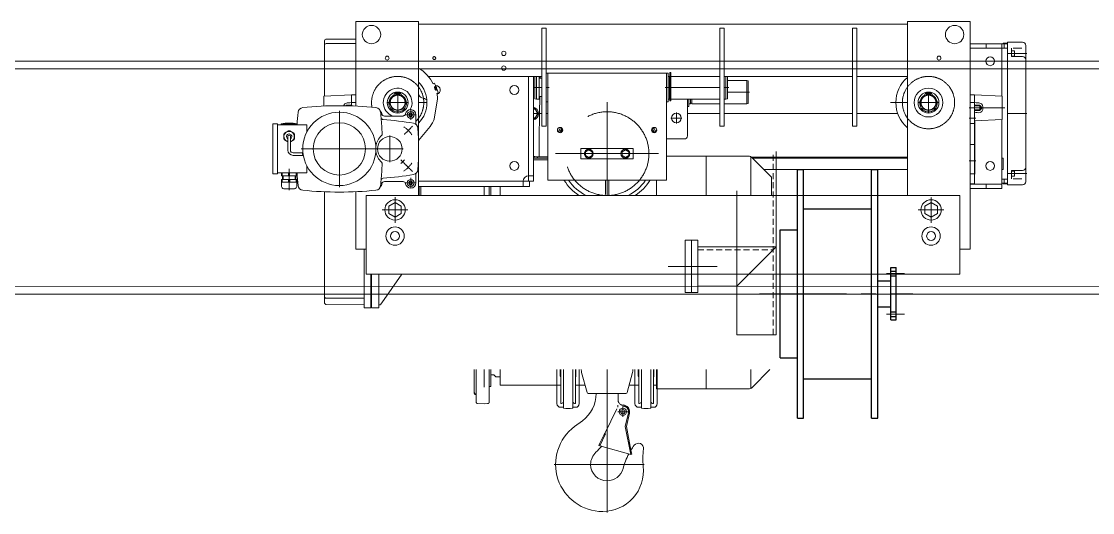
# Model space of a CAD drawing. Header units: millimetres. Extents: x 68421 to 1479662, y -51504 to 144751.
# Drawn here: x 293091 to 295824, y 118802 to 120054 of the extents above; entities that cross this region are included whole.
import ezdxf

# ---------------------------------------------------------------- set-up
doc = ezdxf.new("R2010")
doc.units = ezdxf.units.MM
doc.header["$LTSCALE"] = 0.35
doc.header["$MEASUREMENT"] = 0
for name, pattern in [('CENTER2', [28.575, 19.05, -3.175, 3.175, -3.175]), ('CONTIN', [0, 0, 0]), ('DASHED', [1290.855, 860.57, -430.285]), ('DOT_CENTER', [14, 12, -1, 0, -1]), ('HIDDEN', [9.525, 6.35, -3.175])]:
    doc.linetypes.add(name, pattern=pattern)
doc.layers.get('0').update_dxf_attribs({"linetype": 'CONTIN'})
doc.layers.add('07', color=7, linetype='CONTINUOUS')
doc.layers.add('Default', color=7, linetype='CONTINUOUS')

# ---------------------------------------------------------------- blocks, each defined once
blk = doc.blocks.new('A$C556C4CC6')
at = {"layer": '07', "color": 3, "linetype": 'Continuous', "ltscale": 100}
for p, q in [((72.5, 475), (84.5, 475)), ((72.5, 475), (72.5, 0)), ((84.5, 475), (84.5, 0)), ((214.5, 475), (214.5, 0)), ((214.5, 475), (226.5, 475)), ((226.5, 475), (226.5, 0)), ((84.5, 400), (214.5, 400)), ((39.5, 360), (39.5, 115)), ((39.5, 360), (72.5, 360)), ((251.5, 287.5), (251.5, 187.5)), ((251.5, 287.5), (261.5, 287.5)), ((261.5, 287.5), (261.5, 187.5)), ((251.5, 281), (261.5, 281)), ((251.5, 272), (261.5, 272)), ((226.5, 262.5), (251.5, 262.5)), ((226.5, 212.5), (251.5, 212.5)), ((251.5, 203), (261.5, 203)), ((251.5, 194), (261.5, 194)), ((251.5, 187.5), (261.5, 187.5)), ((39.5, 115), (72.5, 115)), ((84.5, 75), (214.5, 75)), ((72.5, 0), (84.5, 0)), ((214.5, 0), (226.5, 0))]:
    blk.add_line(p, q, dxfattribs=at)
at = {"layer": 'Default', "color": 1, "linetype": 'CENTER2', "lineweight": 13, "ltscale": 25}
for p, q in [((243.1, 276.5), (277.6, 276.5)), ((0, 237.5), (293.3, 237.5)), ((243.1, 198.5), (277.6, 198.5))]:
    blk.add_line(p, q, dxfattribs=at)
blk = doc.blocks.new('CRANE')
at = {"color": 3, "linetype": 'Continuous', "lineweight": 0}
for p, q in [((-645.2, -5091.9), (-805.3, -5091.9)), ((-805.3, -5091.9), (-805.3, -5307.6)), ((-645.2, -5091.9), (-805.3, -5091.9)), ((-805.3, -5091.9), (-805.3, -5307.6)), ((-645.2, -5091.9), (-645.2, -5535.5)), ((-645.2, -5091.9), (-645.2, -5210.9)), ((-645.2, -5098.6), (602.4, -5098.6)), ((-645.2, -5098.6), (-645.2, -5210.9)), ((-645.2, -5098.6), (602.4, -5098.6)), ((-645.2, -5098.6), (-645.2, -5210.9)), ((-319.6, -5109.2), (-330.3, -5109.2)), ((-330.3, -5109.2), (-330.3, -5358.7)), ((-319.6, -5358.7), (-319.6, -5109.2)), ((134.1, -5109.2), (123.4, -5109.2)), ((123.4, -5109.2), (123.4, -5358.7)), ((134.1, -5358.7), (134.1, -5109.2)), ((473, -5109.2), (462.3, -5109.2)), ((462.3, -5109.2), (462.3, -5358.7)), ((473, -5358.7), (473, -5109.2)), ((602.4, -5535.5), (602.4, -5091.9)), ((602.4, -5535.5), (602.4, -5091.9)), ((762.5, -5091.9), (602.4, -5091.9)), ((762.5, -5091.9), (602.4, -5091.9)), ((602.4, -5232), (602.4, -5098.6)), ((602.4, -5232), (602.4, -5098.6)), ((762.5, -5278.7), (762.5, -5091.9)), ((762.5, -5672.3), (762.5, -5091.9)), ((-805.3, -5136.7), (-881.4, -5137.4)), ((-885.3, -5152.4), (-885.3, -5141.4)), ((-885.3, -5152.4), (-885.3, -5282.3)), ((-805.3, -5148.4), (-881.3, -5148.4)), ((-645.2, -5210.9), (-645.2, -5149.7)), ((842.6, -5149.3), (762.5, -5149.3)), ((762.5, -5149.3), (762.5, -5159.9)), ((762.5, -5159.9), (842.6, -5159.9)), ((762.5, -5159.9), (762.5, -5278.7)), ((778.5, -5149.3), (842.6, -5149.3)), ((802.5, -5150.6), (802.5, -5158.6)), ((842.6, -5149.3), (846.6, -5149.3)), ((842.6, -5159.9), (842.6, -5149.3)), ((842.6, -5159.9), (849.2, -5159.9)), ((842.6, -5159.9), (842.6, -5282.3)), ((846.6, -5149.3), (846.6, -5147.6)), ((846.6, -5147.6), (857.3, -5147.6)), ((846.6, -5149.3), (849.2, -5149.3)), ((849.2, -5159.9), (849.2, -5149.3)), ((849.2, -5149.3), (857.3, -5149.3)), ((849.2, -5159.9), (857.3, -5159.9)), ((857.3, -5508.5), (857.3, -5144.9)), ((857.3, -5144.9), (895.9, -5144.9)), ((857.3, -5147.6), (857.3, -5149.3)), ((857.3, -5149.3), (857.3, -5159.9)), ((857.3, -5159.9), (857.3, -5243.3)), ((867.3, -5166.9), (867.3, -5160.4)), ((871.9, -5160.4), (893.9, -5160.4)), ((904, -5189.6), (904, -5152.9)), ((867.3, -5173.6), (867.3, -5166.9)), ((867.3, -5166.9), (874.5, -5166.9)), ((867.3, -5180.3), (867.3, -5173.6)), ((874.5, -5180.3), (867.3, -5180.3)), ((895.9, -5181.6), (868.6, -5181.6)), ((875.3, -5179.5), (875.3, -5167.7)), ((904, -5189.6), (904, -5463.8)), ((-645.2, -5246.4), (-645.2, -5351)), ((-645.2, -5351), (-645.2, -5246.4)), ((-645.2, -5246.4), (-645.2, -5275.8)), ((-620.4, -5232), (-365, -5232)), ((-620.4, -5232), (-330.3, -5232)), ((-365, -5232), (-620.4, -5232)), ((-351.6, -5232), (-365, -5232)), ((-365, -5232), (-365, -5485.4)), ((-365, -5232), (-351.6, -5232)), ((-351.6, -5232), (-351.6, -5498.8)), ((-351.6, -5232), (-330.3, -5232)), ((-348.3, -5289), (-348.3, -5232)), ((-344.3, -5290), (-344.3, -5232)), ((-337.6, -5236.7), (-337.6, -5232)), ((-337.6, -5283.4), (-337.6, -5236.7)), ((-330.3, -5236.7), (-337.6, -5236.7)), ((-335.1, -5233.3), (-335.2, -5236.7)), ((-335.1, -5232), (-335.1, -5233.3)), ((-330.3, -5236.7), (-330.3, -5232)), ((-330.3, -5283.4), (-330.3, -5236.7)), ((-319.6, -5296.7), (-319.6, -5223.3)), ((-319.6, -5223.3), (-315.6, -5223.3)), ((-315.6, -5223.3), (-315.6, -5496.8)), ((-12.7, -5223.3), (-315.6, -5223.3)), ((-315.6, -5223.3), (-315.6, -5296.7)), ((-12.7, -5496.8), (-12.7, -5223.3)), ((-12.7, -5223.3), (-8.7, -5223.3)), ((-12.7, -5296.7), (-12.7, -5223.3)), ((-8.7, -5223.3), (-8.7, -5296.7)), ((-8.7, -5232), (-4.5, -5232)), ((-8.7, -5232), (-4.5, -5232)), ((-4.5, -5232), (-4.7, -5232)), ((-4.7, -5288), (-4.7, -5232)), ((-1.2, -5221.6), (-4.5, -5221.6)), ((-4.5, -5221.6), (-4.5, -5294.6)), ((-1.2, -5230), (-1.2, -5221.6)), ((-1.2, -5288.4), (-1.2, -5230)), ((-1.2, -5232), (123.4, -5232)), ((-1.2, -5232), (123.4, -5232)), ((-1.2, -5290), (-1.2, -5232)), ((134.1, -5232), (462.3, -5232)), ((134.1, -5232), (462.3, -5232)), ((138.7, -5232), (138.7, -5290)), ((142.7, -5232), (142.7, -5289)), ((142.7, -5242), (192.1, -5242)), ((192.1, -5242), (192.1, -5302)), ((196.1, -5243.1), (192.1, -5242)), ((196.1, -5243.1), (196.1, -5301)), ((473, -5232), (602.4, -5232)), ((473, -5232), (602.4, -5232)), ((857.3, -5243.3), (857.3, -5272.4)), ((857.3, -5273.3), (857.3, -5243.3)), ((-699.9, -5278.7), (-699.9, -5273)), ((-697.2, -5278.7), (-697.2, -5273)), ((-607.9, -5250.8), (-607.7, -5250.7)), ((-607.7, -5250.7), (-604.5, -5249.6)), ((-602.7, -5258.1), (-603.9, -5258.6)), ((-600.8, -5257.4), (-602.7, -5258.1)), ((-600.7, -5267.3), (-599.4, -5266.9)), ((-599.4, -5266.9), (-597.6, -5266.2)), ((654.4, -5278.7), (654.4, -5273)), ((657.1, -5278.7), (657.1, -5273)), ((-886.7, -5282.4), (-816, -5278.7)), ((-886.7, -5307.5), (-886.7, -5282.4)), ((-816, -5278.7), (-816, -5298.7)), ((-805.3, -5278.7), (-816, -5278.7)), ((-816, -5278.7), (-816, -5298.7)), ((-805.3, -5278.7), (-816, -5278.7)), ((-816, -5278.7), (-816, -5298.7)), ((-816, -5298.7), (-816, -5298.8)), ((-816, -5298.7), (-805.3, -5298.7)), ((-816, -5298.7), (-816, -5307.2)), ((-816, -5298.7), (-816, -5298.8)), ((-816, -5298.8), (-816, -5305.4)), ((-816, -5298.8), (-816, -5305.4)), ((-805.3, -5298.7), (-805.3, -5278.7)), ((-805.3, -5298.7), (-805.3, -5278.7)), ((-805.3, -5307.6), (-805.3, -5298.7)), ((-805.3, -5307.6), (-805.3, -5298.7)), ((-605.6, -5341.3), (-596.8, -5289.1)), ((-598.4, -5275.7), (-595.2, -5274.6)), ((-344.3, -5290), (-348.3, -5289)), ((-344.3, -5290), (-337.6, -5290)), ((-337.6, -5290), (-337.6, -5283.4)), ((-330.3, -5283.4), (-337.6, -5283.4)), ((-335.7, -5283.4), (-336.3, -5326.7)), ((-330.3, -5290), (-330.3, -5283.4)), ((-315.6, -5296.7), (-319.6, -5296.7)), ((-8.7, -5296.7), (-12.7, -5296.7)), ((-8.7, -5290), (-4.7, -5290)), ((-4.5, -5288), (-4.7, -5288)), ((-4.7, -5290), (-4.7, -5288)), ((-1.2, -5294.6), (-4.5, -5294.6)), ((-1.2, -5288.4), (-1.2, -5290)), ((-1.2, -5290), (123.4, -5290)), ((-1.2, -5290), (-1.2, -5294.6)), ((40.7, -5290), (40.7, -5383.4)), ((40.7, -5308.7), (40.7, -5290)), ((44.7, -5290), (44.7, -5308.7)), ((48.7, -5300), (48.7, -5290)), ((48.7, -5302), (48.7, -5300)), ((52.2, -5300), (48.7, -5300)), ((52.2, -5300), (52.2, -5290)), ((52.2, -5302), (52.2, -5300)), ((134.1, -5290), (138.7, -5290)), ((142.7, -5289), (138.7, -5290)), ((196.1, -5301), (192.1, -5302)), ((762.5, -5298.7), (762.5, -5278.7)), ((762.5, -5278.7), (762.5, -5298)), ((762.5, -5278.7), (762.5, -5298.7)), ((773.2, -5278.7), (762.5, -5278.7)), ((762.5, -5278.7), (762.5, -5298.7)), ((773.2, -5278.7), (762.5, -5278.7)), ((762.5, -5480.2), (762.5, -5298.7)), ((762.5, -5298.7), (773.2, -5298.7)), ((762.5, -5298.7), (762.5, -5480.2)), ((762.5, -5298.7), (762.5, -5480.2)), ((773.2, -5292.1), (773.2, -5278.7)), ((773.2, -5298.7), (773.2, -5278.7)), ((773.2, -5278.7), (843.9, -5282.4)), ((773.2, -5298.7), (773.2, -5278.7)), ((773.2, -5298.7), (773.2, -5292.1)), ((773.2, -5298.8), (773.2, -5298.7)), ((773.2, -5480.2), (773.2, -5298.7)), ((773.2, -5298.8), (773.2, -5298.7)), ((773.2, -5305.4), (773.2, -5298.8)), ((773.2, -5305.4), (773.2, -5298.8)), ((843.9, -5282.4), (843.9, -5341.7)), ((-831.3, -5306.8), (-831.3, -5306.7)), ((-831.3, -5306.8), (-831.3, -5306.7)), ((-831.3, -5306.7), (-829.9, -5306.7)), ((-816, -5305.4), (-829.9, -5305.4)), ((-829.9, -5305.4), (-829.9, -5306.7)), ((-829.9, -5306.7), (-816, -5306.7)), ((-829.9, -5306.7), (-829.9, -5306.8)), ((-816, -5305.4), (-816, -5306.7)), ((-816, -5305.4), (-816, -5306.7)), ((-816, -5306.7), (-816, -5307.2)), ((-816, -5306.7), (-816, -5307.2)), ((-667.4, -5326), (-669.7, -5330)), ((-662.9, -5326), (-667.4, -5326)), ((-660.6, -5330), (-662.9, -5326)), ((-348.3, -5314), (-351.6, -5314)), ((-341, -5326.7), (-348.3, -5314)), ((-348.3, -5339.4), (-341, -5326.7)), ((-336.3, -5326.7), (-337.1, -5390.7)), ((44.7, -5308.7), (40.7, -5308.7)), ((44.7, -5302), (48.7, -5302)), ((52.2, -5302), (123.4, -5302)), ((134.1, -5302), (192.1, -5302)), ((773.2, -5306.7), (773.2, -5305.4)), ((773.2, -5306.7), (773.2, -5305.4)), ((787.1, -5305.4), (773.2, -5305.4)), ((773.2, -5317.4), (773.2, -5306.7)), ((773.2, -5306.7), (787.1, -5306.7)), ((773.2, -5312), (773.2, -5306.7)), ((773.2, -5317.4), (773.2, -5312)), ((773.2, -5318.7), (773.2, -5317.4)), ((787.1, -5317.4), (773.2, -5317.4)), ((773.2, -5318.7), (773.2, -5317.4)), ((773.2, -5321.4), (773.2, -5318.7)), ((773.2, -5321.4), (773.2, -5318.7)), ((787.1, -5318.7), (773.2, -5318.7)), ((773.2, -5324.4), (773.2, -5321.4)), ((773.2, -5324.4), (773.2, -5321.4)), ((773.2, -5345.4), (773.2, -5324.4)), ((773.2, -5505.5), (773.2, -5324.4)), ((787.1, -5306.7), (787.1, -5305.4)), ((787.1, -5306.7), (788.5, -5306.7)), ((787.1, -5317.4), (787.1, -5306.7)), ((787.1, -5317.4), (788.5, -5317.4)), ((787.1, -5318.7), (787.1, -5317.4)), ((788.5, -5306.7), (791.6, -5312)), ((788.5, -5306.7), (788.5, -5317.4)), ((791.6, -5312), (788.5, -5317.4)), ((-1016.8, -5480.7), (-1016.8, -5352.7)), ((-1004.8, -5352.7), (-1016.8, -5352.7)), ((-1004.8, -5355.3), (-1004.8, -5352.7)), ((-1004.8, -5355.3), (-995.4, -5355.3)), ((-1004.8, -5478.1), (-1004.8, -5355.3)), ((-995.4, -5352.7), (-995.4, -5355.3)), ((-955.4, -5352.7), (-995.4, -5352.7)), ((-995.4, -5355.3), (-955.4, -5355.3)), ((-955.4, -5355.3), (-955.4, -5352.7)), ((-955.4, -5355.3), (-930, -5355.3)), ((-930, -5368.2), (-930, -5355.3)), ((-684.9, -5333.3), (-732.2, -5333.3)), ((-669.7, -5330), (-667.4, -5334)), ((-667.4, -5334), (-662.9, -5334)), ((-662.9, -5334), (-660.6, -5330)), ((-651.8, -5353.9), (-651.8, -5330)), ((-351.6, -5339.4), (-348.3, -5339.4)), ((843.9, -5341.7), (773.2, -5345.4)), ((773.9, -5345.4), (773.9, -5480.8)), ((842.6, -5341.8), (842.6, -5506.8)), ((-988.8, -5391.5), (-988.8, -5379.2)), ((-987.4, -5376.8), (-976.8, -5370.7)), ((-974, -5370.7), (-963.4, -5376.8)), ((-962.1, -5379.2), (-962.1, -5391.5)), ((-928.7, -5368.2), (-930, -5368.2)), ((-930, -5373.3), (-930, -5368.2)), ((-928.7, -5370.9), (-928.7, -5368.2)), ((-645.2, -5395.2), (-619.5, -5364.4)), ((-330.3, -5358.7), (-319.6, -5358.7)), ((-284.8, -5375.1), (-288.5, -5373.4)), ((-283, -5362.5), (-279.5, -5364.5)), ((-48.8, -5364.5), (-45.3, -5362.5)), ((-39.8, -5373.4), (-43.5, -5375.1)), ((123.4, -5358.7), (134.1, -5358.7)), ((462.3, -5358.7), (473, -5358.7)), ((857.3, -5410.1), (857.3, -5380.1)), ((857.3, -5381), (857.3, -5410.1)), ((-978.7, -5398.8), (-987.4, -5393.8)), ((-978.7, -5420), (-978.7, -5385.3)), ((-972.1, -5420), (-972.1, -5385.3)), ((-963.4, -5393.8), (-972.1, -5398.8)), ((-645.2, -5395.2), (-645.2, -5512.2)), ((-645.2, -5395.2), (-645.2, -5498.8)), ((-645.2, -5512.2), (-645.2, -5395.2)), ((-645.2, -5498.8), (-645.2, -5395.2)), ((-337.1, -5390.7), (-337.6, -5437)), ((-12.7, -5391.4), (32.7, -5391.4)), ((857.3, -5410.1), (857.3, -5493.5)), ((-965.4, -5426.7), (-941.5, -5426.7)), ((-940.6, -5433.4), (-965.4, -5433.4)), ((-348.6, -5436.4), (-348.6, -5440.4)), ((-341.5, -5436.8), (-341.5, -5440.4)), ((-338.9, -5437), (-337.6, -5437)), ((-337.6, -5437), (-315.6, -5437)), ((-97.4, -5415.4), (-230.9, -5415.4)), ((-230.9, -5415.4), (-230.9, -5442.1)), ((-210.9, -5418.8), (-219.5, -5423.8)), ((-219.5, -5423.8), (-219.5, -5433.8)), ((-219.5, -5433.8), (-210.9, -5438.8)), ((-202.2, -5423.8), (-210.9, -5418.8)), ((-210.9, -5438.8), (-202.2, -5433.8)), ((-202.2, -5433.8), (-202.2, -5423.8)), ((-117.5, -5418.8), (-126.1, -5423.8)), ((-126.1, -5423.8), (-126.1, -5433.8)), ((-126.1, -5433.8), (-117.5, -5438.8)), ((-108.8, -5423.8), (-117.5, -5418.8)), ((-117.5, -5438.8), (-108.8, -5433.8)), ((-108.8, -5433.8), (-108.8, -5423.8)), ((-97.4, -5442.1), (-97.4, -5415.4)), ((88.7, -5435.4), (-12.7, -5435.4)), ((196.6, -5435.4), (88.7, -5435.4)), ((88.7, -5435.4), (88.7, -5535.5)), ((202.1, -5437.9), (202.1, -5535.5)), ((-930, -5465.2), (-930, -5460.1)), ((-930, -5478.1), (-930, -5465.2)), ((-928.7, -5465.2), (-930, -5465.2)), ((-928.7, -5465.2), (-928.7, -5462.5)), ((-351.6, -5440.4), (-315.6, -5440.4)), ((-315.6, -5444.7), (-351.6, -5444.7)), ((-230.9, -5442.1), (-97.4, -5442.1)), ((206, -5439.3), (253.5, -5486.8)), ((207.1, -5440.4), (602.4, -5440.4)), ((773.2, -5440.4), (773.9, -5440.4)), ((842.6, -5440.4), (846.6, -5440.4)), ((846.6, -5440.4), (846.6, -5469.2)), ((904, -5463.8), (904, -5500.5)), ((-1004.8, -5480.7), (-1016.8, -5480.7)), ((-1004.8, -5478.1), (-994.8, -5478.1)), ((-1004.8, -5480.7), (-1004.8, -5478.1)), ((-994.8, -5478.1), (-994.8, -5485.5)), ((-994.8, -5478.1), (-993.4, -5478.1)), ((-994.8, -5485.5), (-993.4, -5485.5)), ((-993.4, -5478.1), (-976.7, -5478.1)), ((-993.4, -5478.1), (-993.4, -5485.5)), ((-992.1, -5485.5), (-993.4, -5485.5)), ((-992.1, -5494.8), (-992.1, -5485.5)), ((-990.9, -5485.5), (-992.1, -5485.5)), ((-976.7, -5485.5), (-990.9, -5485.5)), ((-990.9, -5494.8), (-990.9, -5485.5)), ((-976.7, -5478.1), (-976.7, -5485.5)), ((-976.7, -5478.1), (-974.1, -5478.1)), ((-974.1, -5485.5), (-976.7, -5485.5)), ((-974.1, -5478.1), (-974.1, -5485.5)), ((-974.1, -5478.1), (-957.4, -5478.1)), ((-960, -5485.5), (-974.1, -5485.5)), ((-958.7, -5485.5), (-960, -5485.5)), ((-960, -5494.8), (-960, -5485.5)), ((-957.4, -5485.5), (-958.7, -5485.5)), ((-958.7, -5494.8), (-958.7, -5485.5)), ((-957.4, -5485.5), (-957.4, -5478.1)), ((-957.4, -5478.1), (-956.1, -5478.1)), ((-956.1, -5485.5), (-957.4, -5485.5)), ((-956.1, -5478.1), (-930, -5478.1)), ((-956.1, -5478.1), (-956.1, -5485.5)), ((-651.8, -5503.4), (-651.8, -5479.5)), ((-365, -5485.4), (-365, -5498.8)), ((235.9, -5469.2), (602.4, -5469.2)), ((255.5, -5535.5), (255.5, -5491.5)), ((762.5, -5480.2), (762.5, -5505.5)), ((762.5, -5505.5), (762.5, -5480.2)), ((762.5, -5480.2), (773.2, -5480.2)), ((762.5, -5480.2), (762.5, -5505.5)), ((762.5, -5480.8), (762.5, -5505.5)), ((773.2, -5469.2), (773.9, -5469.2)), ((773.2, -5505.5), (773.2, -5480.2)), ((773.9, -5480.8), (773.2, -5480.8)), ((842.6, -5469.2), (846.6, -5469.2)), ((867.3, -5479.8), (867.3, -5473.2)), ((867.3, -5473.2), (874.5, -5473.2)), ((867.3, -5486.5), (867.3, -5479.8)), ((867.3, -5493), (867.3, -5486.5)), ((874.5, -5486.5), (867.3, -5486.5)), ((895.9, -5471.8), (868.6, -5471.8)), ((871.9, -5493), (893.9, -5493)), ((875.3, -5485.7), (875.3, -5474)), ((-994.8, -5494.8), (-994.8, -5501.5)), ((-994.8, -5494.8), (-993.4, -5494.8)), ((-993.4, -5501.5), (-994.8, -5501.5)), ((-994.8, -5501.5), (-994.8, -5512.2)), ((-993.4, -5494.8), (-992.1, -5494.8)), ((-993.4, -5494.8), (-993.4, -5501.5)), ((-976.8, -5501.5), (-993.4, -5501.5)), ((-992.1, -5494.8), (-990.9, -5494.8)), ((-990.9, -5494.8), (-976.8, -5494.8)), ((-962, -5518.1), (-988.8, -5518.1)), ((-976.8, -5494.8), (-976.8, -5501.5)), ((-976.8, -5494.8), (-974, -5494.8)), ((-974, -5501.5), (-976.8, -5501.5)), ((-974, -5494.8), (-960, -5494.8)), ((-974, -5501.5), (-974, -5494.8)), ((-957.4, -5501.5), (-974, -5501.5)), ((-960, -5494.8), (-958.7, -5494.8)), ((-958.7, -5494.8), (-957.4, -5494.8)), ((-957.4, -5494.8), (-956.1, -5494.8)), ((-957.4, -5501.5), (-957.4, -5494.8)), ((-956.1, -5501.5), (-957.4, -5501.5)), ((-956.1, -5494.8), (-956.1, -5501.5)), ((-956.1, -5501.5), (-956.1, -5512.2)), ((-732.2, -5500.1), (-684.9, -5500.1)), ((-667.4, -5499.4), (-669.7, -5503.4)), ((-669.7, -5503.4), (-667.4, -5507.4)), ((-662.9, -5499.4), (-667.4, -5499.4)), ((-667.4, -5507.4), (-662.9, -5507.4)), ((-660.6, -5503.4), (-662.9, -5499.4)), ((-662.9, -5507.4), (-660.6, -5503.4)), ((-645.2, -5498.8), (-645.2, -5512.2)), ((-645.2, -5498.8), (-378.4, -5498.8)), ((-645.2, -5506.8), (-645.2, -5498.8)), ((-645.2, -5535.5), (-645.2, -5512.2)), ((-645.2, -5512.2), (-378.3, -5512.2)), ((-645.2, -5512.2), (-645.2, -5535.5)), ((-643.8, -5512.2), (-643.8, -5535.5)), ((-639.8, -5535.5), (-639.8, -5512.2)), ((-477.7, -5535.5), (-477.7, -5512.2)), ((-465, -5535.5), (-465, -5512.2)), ((-461, -5535.5), (-461, -5512.2)), ((-461, -5514.1), (-461, -5512.2)), ((-461, -5535.5), (-461, -5514.1)), ((-437, -5512.2), (-437, -5535.5)), ((-437, -5512.2), (-437, -5535.5)), ((-378.4, -5498.8), (-378.3, -5498.8)), ((-378.3, -5498.8), (-365, -5498.8)), ((-378.3, -5512.2), (-362.3, -5512.2)), ((-365, -5498.8), (-362.3, -5498.8)), ((-362.3, -5498.8), (-351.6, -5498.8)), ((-362.3, -5498.8), (-362.3, -5512.2)), ((-315.6, -5496.8), (-12.7, -5496.8)), ((-168.2, -5532.1), (-168.2, -5496.8)), ((-160.2, -5496.8), (-160.2, -5532.1)), ((-38.1, -5496.8), (-38.1, -5535.5)), ((-38.1, -5496.8), (-38.1, -5535.5)), ((762.5, -5505.5), (762.5, -5506.8)), ((762.5, -5505.5), (773.2, -5505.5)), ((762.5, -5672.3), (762.5, -5505.5)), ((762.5, -5505.5), (773.2, -5505.5)), ((842.6, -5506.8), (762.5, -5506.8)), ((762.5, -5506.8), (762.5, -5517.5)), ((762.5, -5517.5), (842.6, -5517.5)), ((802.5, -5508.2), (802.5, -5516.2)), ((842.6, -5493.5), (849.2, -5493.5)), ((846.6, -5504.2), (842.6, -5504.2)), ((842.6, -5517.5), (842.6, -5506.8)), ((846.6, -5504.2), (846.6, -5505.8)), ((849.2, -5504.2), (846.6, -5504.2)), ((846.6, -5505.8), (857.3, -5505.8)), ((849.2, -5493.5), (849.2, -5504.2)), ((849.2, -5493.5), (857.3, -5493.5)), ((857.3, -5504.2), (849.2, -5504.2)), ((857.3, -5493.5), (857.3, -5504.2)), ((857.3, -5505.8), (857.3, -5504.2)), ((895.9, -5508.5), (857.3, -5508.5)), ((-885.3, -5526), (-885.3, -5791.6)), ((-805.3, -5525.8), (-805.3, -5672.3)), ((-805.3, -5525.8), (-805.3, -5672.3)), ((-778.6, -5535.5), (735.8, -5535.5)), ((-778.6, -5735.7), (-778.6, -5535.5)), ((735.8, -5535.5), (735.8, -5735.7)), ((-705.2, -5553.7), (-721.2, -5563)), ((-721.2, -5563), (-721.2, -5581.5)), ((-689.2, -5563), (-705.2, -5553.7)), ((-689.2, -5581.5), (-689.2, -5563)), ((662.4, -5553.7), (646.4, -5563)), ((646.4, -5563), (646.4, -5581.5)), ((678.5, -5563), (662.4, -5553.7)), ((678.5, -5581.5), (678.5, -5563)), ((-721.2, -5581.5), (-705.2, -5590.7)), ((-705.2, -5590.7), (-689.2, -5581.5)), ((646.4, -5581.5), (662.4, -5590.7)), ((662.4, -5590.7), (678.5, -5581.5)), ((-778.6, -5672.3), (-805.3, -5672.3)), ((-778.6, -5672.3), (-805.3, -5672.3)), ((-783.9, -5672.3), (-783.9, -5797.3)), ((762.5, -5672.3), (735.8, -5672.3)), ((762.5, -5672.3), (735.8, -5672.3)), ((735.8, -5735.7), (-778.6, -5735.7)), ((-767.3, -5821.1), (-767.3, -5735.7)), ((-765.3, -5822.1), (-765.3, -5735.7)), ((-765.3, -5821.1), (-765.3, -5735.7)), ((-746.6, -5815.3), (-746.6, -5735.7)), ((-687.9, -5735.7), (-733.1, -5800.7)), ((-885.3, -5807.4), (-885.3, -5791.6)), ((-881.4, -5813.1), (-784.6, -5814.4)), ((-881.3, -5797.3), (-783.9, -5797.3)), ((-783.9, -5797.3), (-783.9, -5801.4)), ((-783.9, -5801.4), (-783.9, -5804.8)), ((-783.9, -5804.8), (-783.9, -5809.6)), ((-783.9, -5809.6), (-783.9, -5814.4)), ((-783.9, -5814.4), (-783.9, -5815.3)), ((-783.9, -5815.3), (-783.9, -5817.7)), ((-783.9, -5817.7), (-783.9, -5820.9)), ((-746.6, -5815.3), (-746.6, -5820.9)), ((-742.8, -5814.3), (-745.9, -5814.4)), ((-741.1, -5812.3), (-742.3, -5814)), ((-737.1, -5806.5), (-741.1, -5812.3)), ((-733.1, -5800.7), (-737.1, -5806.5)), ((-783.3, -5821.9), (-767.3, -5822.1)), ((-765.3, -5821.1), (-767.3, -5821.1)), ((-767.3, -5821.1), (-767.3, -5822.1)), ((-747.2, -5821.8), (-765.3, -5822.1)), ((-503.1, -6037.2), (-503.1, -5979.3)), ((-498.4, -6041.5), (-498.4, -5979.3)), ((-477.7, -6023.9), (-477.7, -5979.3)), ((-465, -6022.6), (-465, -5979.3)), ((-461, -6022.5), (-461, -5979.3)), ((-461, -5992.5), (-461, -5979.3)), ((-437, -5979.3), (-437, -5997.9)), ((-437, -5979.3), (-437, -6019.2)), ((-292.1, -5979.3), (-292.1, -6066)), ((-283.7, -5979.3), (-283.7, -5987.3)), ((-282.3, -5979.3), (-282.3, -5999.7)), ((-275.6, -5979.3), (-275.6, -6076.3)), ((-251.7, -5979.3), (-251.7, -6076.3)), ((-245, -5979.3), (-245, -5999.7)), ((-243.6, -5979.3), (-243.6, -5987.3)), ((-235.2, -6066), (-235.2, -5979.3)), ((-230.1, -5979.3), (-230, -5980.2)), ((-98.2, -5979.3), (-98.3, -5980.2)), ((-93.1, -5979.3), (-93.1, -6066)), ((-84.7, -5987.3), (-84.7, -5979.3)), ((-83.3, -5999.7), (-83.3, -5979.3)), ((-76.6, -6076.3), (-76.6, -5979.3)), ((-52.7, -6076.3), (-52.7, -5979.3)), ((-46, -5999.7), (-46, -5979.3)), ((-44.6, -5987.3), (-44.6, -5979.3)), ((-38.1, -5979.3), (-38.1, -6019.2)), ((-38.1, -5979.3), (-38.1, -6028.6)), ((-36.2, -6066), (-36.2, -5979.3)), ((88.7, -5979.3), (88.7, -6028.6)), ((202.1, -5979.3), (202.1, -6026)), ((251.4, -5979.3), (206, -6024.7)), ((-453.9, -5992.5), (-461, -5992.5)), ((-448.3, -5997.3), (-452.4, -5993.1)), ((-437, -5997.9), (-446.9, -5997.9)), ((-283.7, -5987.3), (-283.7, -5996.2)), ((-282.3, -5999.7), (-282.3, -6056.7)), ((-245, -6056.7), (-245, -5999.7)), ((-243.6, -5987.3), (-243.6, -5996.2)), ((-229.1, -5986.3), (-215.3, -6037.5)), ((-113, -6037.5), (-99.2, -5986.3)), ((-84.7, -5996.2), (-84.7, -5987.3)), ((-83.3, -5999.7), (-83.3, -6056.7)), ((-46, -6056.7), (-46, -5999.7)), ((-44.6, -5996.2), (-44.6, -5987.3)), ((-503.1, -6038.7), (-503.1, -6037.2)), ((-465, -6022.6), (-461, -6022.5)), ((-465, -6061.6), (-465, -6022.6)), ((-282.3, -6019.2), (-437, -6019.2)), ((-220.2, -6019.2), (-245, -6019.2)), ((-83.3, -6019.2), (-108.1, -6019.2)), ((-38.1, -6019.2), (-46, -6019.2)), ((88.7, -6028.6), (-38.1, -6028.6)), ((88.7, -6028.6), (196.6, -6028.6)), ((-498.4, -6041.5), (-499.1, -6041.5)), ((-498.4, -6043.1), (-499.1, -6043.1)), ((-498.4, -6043.1), (-498.4, -6041.5)), ((-498.4, -6061.5), (-498.4, -6043.1)), ((-494.5, -6065.8), (-477.7, -6066.1)), ((-477.7, -6066.1), (-469, -6066)), ((-282.3, -6056.7), (-282.3, -6066)), ((-282.3, -6056.7), (-282.3, -6056.7)), ((-282.2, -6066), (-282.3, -6066)), ((-275.6, -6060.8), (-276.1, -6061.9)), ((-251.2, -6061.9), (-251.7, -6060.8)), ((-245, -6066), (-245.1, -6066)), ((-245, -6066), (-245, -6056.7)), ((-245, -6056.7), (-245, -6056.7)), ((-212.1, -6040), (-164.2, -6040)), ((-192.2, -6040), (-136.1, -6040)), ((-164.2, -6040), (-136.8, -6040)), ((-136.8, -6040), (-116.2, -6040)), ((-136.1, -6056.8), (-136.1, -6040)), ((-83.3, -6056.7), (-83.3, -6066)), ((-83.3, -6056.7), (-83.3, -6056.7)), ((-83.2, -6066), (-83.3, -6066)), ((-76.6, -6060.8), (-77.1, -6061.9)), ((-52.3, -6061.9), (-52.7, -6060.8)), ((-46, -6066), (-46.1, -6066)), ((-46, -6066), (-46, -6056.7)), ((-46, -6056.7), (-46, -6056.7)), ((-282.7, -6075.4), (-275.6, -6075.4)), ((-251.7, -6075.4), (-244.5, -6075.4)), ((-170.4, -6142.1), (-139.7, -6079.1)), ((-129.5, -6068.4), (-127.3, -6069.7)), ((-129.5, -6068.4), (-129.5, -6068.4)), ((-107.1, -6090.2), (-115, -6123.9)), ((-83.8, -6075.4), (-76.6, -6075.4)), ((-52.7, -6075.4), (-45.6, -6075.4)), ((-227.2, -6109.7), (-247, -6124.4)), ((-184.1, -6170.1), (-171.6, -6144.5)), ((-182.7, -6173.3), (-168, -6143.3)), ((-171.6, -6144.5), (-170.4, -6142.1)), ((-169.2, -6145.7), (-171.6, -6144.5)), ((-168, -6143.3), (-170.4, -6142.1)), ((-115, -6123.9), (-103.4, -6184.5)), ((-185.3, -6172.6), (-184.1, -6170.1)), ((-185.3, -6172.6), (-182.9, -6173.8)), ((-181.7, -6171.3), (-184.1, -6170.1)), ((-182.9, -6173.8), (-182.7, -6173.3)), ((-104, -6195.3), (-182.7, -6173.3)), ((-104, -6195.3), (-101.4, -6195.1)), ((-103.4, -6184.5), (-101.4, -6195.1))]:
    blk.add_line(p, q, dxfattribs=at)
at = {"color": 3, "linetype": 'DOT_CENTER', "lineweight": 0}
for p, q in [((857.3, -5173.6), (907.3, -5173.6)), ((-702.5, -5274.2), (-702.5, -5279)), ((-698.5, -5298.7), (-698.5, -5272)), ((-694.5, -5274.2), (-694.5, -5279)), ((-330.3, -5260), (-351.6, -5260)), ((-319.6, -5260), (-312.3, -5260)), ((-16, -5260), (-5.4, -5260)), ((-4.5, -5260), (-8.7, -5260)), ((123.4, -5260), (-1.2, -5260)), ((146.1, -5260), (134.1, -5260)), ((199.4, -5272), (142.7, -5272)), ((651.8, -5274.2), (651.8, -5279)), ((655.8, -5298.7), (655.8, -5272)), ((659.8, -5274.2), (659.8, -5279)), ((-698.5, -5298.7), (-725.2, -5298.7)), ((-698.5, -5298.7), (-721.2, -5298.7)), ((-700.1, -5276.6), (-704.9, -5276.6)), ((-698.5, -5298.7), (-698.5, -5276)), ((-671.9, -5298.7), (-698.5, -5298.7)), ((-698.5, -5325.4), (-698.5, -5298.7)), ((-698.5, -5321.4), (-698.5, -5298.7)), ((-675.9, -5298.7), (-698.5, -5298.7)), ((-692.1, -5276.6), (-696.9, -5276.6)), ((-623.8, -5298.7), (-645.2, -5298.7)), ((-164.2, -5535.5), (-164.2, -5297.4)), ((602.4, -5298.7), (558.5, -5298.7)), ((655.8, -5298.7), (629.1, -5298.7)), ((655.8, -5298.7), (633.1, -5298.7)), ((654.2, -5276.6), (649.4, -5276.6)), ((655.8, -5298.7), (655.8, -5276)), ((682.5, -5298.7), (655.8, -5298.7)), ((655.8, -5325.4), (655.8, -5298.7)), ((655.8, -5321.4), (655.8, -5298.7)), ((678.5, -5298.7), (655.8, -5298.7)), ((662.2, -5276.6), (657.4, -5276.6)), ((-847.3, -5319.3), (-847.3, -5407.4)), ((-665.2, -5317), (-665.2, -5343)), ((-351.6, -5326.7), (-330.3, -5326.7)), ((-341, -5326.7), (-338.9, -5326.7)), ((-338.9, -5326.7), (-336.3, -5326.7)), ((-336.3, -5326.7), (-330.3, -5326.7)), ((-319.6, -5326.7), (-315.6, -5326.7)), ((12.6, -5324.1), (12.6, -5352.1)), ((40.7, -5326.7), (123.4, -5326.7)), ((134.1, -5326.7), (462.3, -5326.7)), ((473, -5326.7), (577.2, -5326.7)), ((759.2, -5312), (776.5, -5312)), ((786.3, -5312), (773.2, -5312)), ((786.3, -5312), (794.3, -5312)), ((794.3, -5312), (850.2, -5312)), ((857.3, -5326.7), (907.3, -5326.7)), ((-738.9, -5330), (-741.4, -5330)), ((-652.2, -5330), (-678.2, -5330)), ((-11.4, -5348.1), (-12.7, -5348.1)), ((26.6, -5338.1), (-1.4, -5338.1)), ((759.2, -5338.7), (776.5, -5338.7)), ((-718.6, -5382.7), (-718.6, -5416.7)), ((-660.5, -5358.7), (-682.2, -5380.4)), ((-280.9, -5367), (-280.9, -5374.5)), ((-47.4, -5367), (-47.4, -5374.5)), ((-847.3, -5407.4), (-847.3, -5412)), ((-942.1, -5416.7), (-944.7, -5416.7)), ((-941.1, -5416.7), (-942.1, -5416.7)), ((-847.3, -5416.7), (-941.1, -5416.7)), ((-847.3, -5412), (-847.3, -5416.7)), ((-749.9, -5416.7), (-847.3, -5416.7)), ((-847.3, -5416.7), (-847.3, -5514.1)), ((-752.6, -5416.7), (-718.6, -5416.7)), ((-718.6, -5416.7), (-684.5, -5416.7)), ((-718.6, -5416.7), (-718.6, -5450.7)), ((-32.7, -5428.8), (-295.6, -5428.8)), ((204.3, -5437.8), (602.4, -5437.8)), ((773.2, -5437.8), (773.9, -5437.8)), ((-690.3, -5445), (-682.2, -5453)), ((-682.2, -5453), (-680.8, -5454.4)), ((-660.5, -5474.7), (-682.2, -5453)), ((759.2, -5446.8), (776.5, -5446.8)), ((773.2, -5446.8), (776.5, -5446.8)), ((-975.4, -5467.6), (-975.4, -5522.2)), ((-665.2, -5490.4), (-665.2, -5516.4)), ((857.3, -5479.8), (907.3, -5479.8)), ((-741.4, -5503.4), (-738.9, -5503.4)), ((-678.2, -5503.4), (-652.2, -5503.4)), ((-705.2, -5572.2), (-705.2, -5539.5)), ((662.4, -5604.9), (662.4, -5539.5)), ((-705.2, -5572.2), (-737.9, -5572.2)), ((-672.5, -5572.2), (-705.2, -5572.2)), ((-705.2, -5604.9), (-705.2, -5572.2)), ((695.1, -5572.2), (629.8, -5572.2)), ((-164.2, -6262.8), (-164.2, -5979.3)), ((-164.2, -6043.3), (-164.2, -6040)), ((-136.8, -6086.7), (-133.1, -6086.7)), ((-133.1, -6086.7), (-132.9, -6086.7)), ((-132.9, -6086.7), (-124.1, -6086.7)), ((-132.9, -6086.7), (-115.3, -6086.7)), ((-124.1, -6074), (-124.1, -6077.7)), ((-124.1, -6077.7), (-124.1, -6077.9)), ((-124.1, -6077.9), (-124.1, -6095.5)), ((-124.1, -6086.7), (-115.3, -6086.7)), ((-115.3, -6086.7), (-111.4, -6086.7)), ((-115.3, -6086.7), (-115.1, -6086.7)), ((-124.1, -6095.5), (-124.1, -6095.7)), ((-124.1, -6095.7), (-124.1, -6099.4)), ((-298.9, -6220.8), (-69.1, -6220.8)), ((-164.2, -6343.6), (-164.2, -6262.8))]:
    blk.add_line(p, q, dxfattribs=at)
at = {"lineweight": 0}
for p, q in [((-17517.6, -5192.9), (17474.8, -5192.9)), ((-17497.6, -5212.8), (17454.8, -5212.8)), ((-17921.2, -5768.8), (17878.4, -5765)), ((-17941.1, -5788.7), (17898.3, -5784.9))]:
    blk.add_line(p, q, dxfattribs=at)
at = {"color": 3, "linetype": 'DASHED', "lineweight": 0}
for p, q in [((-699.9, -5279.7), (-699.9, -5278.7)), ((-697.2, -5279.7), (-697.2, -5278.7)), ((654.4, -5279.7), (654.4, -5278.7)), ((657.1, -5279.7), (657.1, -5278.7)), ((773.2, -5352.1), (762.5, -5352.1)), ((773.2, -5405.4), (762.5, -5405.4)), ((-365, -5485.4), (-351.6, -5485.4)), ((-378.3, -5498.8), (-378.3, -5512.2)), ((-117.7, -6124.1), (-109.7, -6089.6)), ((-117.7, -6124.1), (-104, -6195.3)), ((-106, -6185), (-103.4, -6184.5))]:
    blk.add_line(p, q, dxfattribs=at)
at = {"color": 3, "linetype": 'HIDDEN', "lineweight": 0, "ltscale": 7}
for p, q in [((259.7, -5890.5), (259.7, -5431.1)), ((67.2, -5673.9), (259.7, -5673.9))]:
    blk.add_line(p, q, dxfattribs=at)
at = {"color": 3, "lineweight": 0}
for p, q in [((267.3, -5890.5), (267.3, -5423.5)), ((167.2, -5890.5), (167.2, -5523.5)), ((35.1, -5783), (35.1, -5649.6)), ((35.1, -5649.6), (51.2, -5649.6)), ((48.5, -5649.6), (51.2, -5649.6)), ((51.2, -5783), (51.2, -5649.6)), ((67.2, -5649.6), (51.2, -5649.6)), ((67.2, -5783), (67.2, -5649.6)), ((67.2, -5666.3), (267.3, -5666.3)), ((167.2, -5766.4), (267.3, -5666.3)), ((51.2, -5783), (35.1, -5783)), ((67.2, -5783), (51.2, -5783)), ((67.2, -5766.4), (167.2, -5766.4)), ((267.3, -5890.5), (167.2, -5890.5))]:
    blk.add_line(p, q, dxfattribs=at)
at = {"color": 3, "linetype": 'CENTER2', "lineweight": 0, "ltscale": 25}
blk.add_line((-8.6, -5716.3), (116.2, -5716.3), dxfattribs=at)
at = {"color": 3, "linetype": 'Continuous', "lineweight": 0}
for centre, radius in [((-765.3, -5125.2), 23.4), ((722.5, -5125.2), 23.4), ((-427.7, -5173.3), 5.47), ((813.2, -5193.3), 11.3), ((-427.7, -5210.6), 5.47), ((-698.5, -5298.7), 26.7), ((-401, -5266.7), 11.3), ((655.8, -5298.7), 36.7), ((655.8, -5298.7), 26.7), ((-698.5, -5298.7), 20), ((-702.5, -5276.6), 1.33), ((-694.5, -5276.6), 1.33), ((655.8, -5298.7), 20), ((651.8, -5276.6), 1.33), ((659.8, -5276.6), 1.33), ((-847.3, -5416.7), 93.4), ((-665.2, -5330), 8.67), ((12.6, -5338.1), 12.2), ((-847.3, -5416.7), 66.7), ((-284.2, -5368.7), 6.67), ((-44.1, -5368.7), 6.67), ((-718.6, -5416.7), 31.4), ((813.2, -5460.1), 11.3), ((-665.2, -5503.4), 8.67), ((-705.2, -5572.2), 26), ((662.4, -5572.2), 26), ((-705.2, -5638.9), 23.4), ((-705.2, -5638.9), 11.3), ((662.4, -5638.9), 23.4), ((662.4, -5638.9), 11.3), ((-124.1, -6086.7), 9.34), ((-124.1, -6086.7), 5.67)]:
    blk.add_circle(centre, radius, dxfattribs=at)
at = {"color": 3, "linetype": 'DASHED', "lineweight": 0}
for centre, radius in [((-605.1, -5185.3), 3.67), ((-164.2, -5428.8), 106.7)]:
    blk.add_circle(centre, radius, dxfattribs=at)
at = {"color": 3, "linetype": 'DOT_CENTER', "lineweight": 0}
blk.add_circle((655.8, -5298.7), 66.7, dxfattribs=at)
at = {"color": 3, "linetype": 'Continuous', "lineweight": 0}
for centre, radius, start, end in [((-881.3, -5141.4), 4, 90.5, 180), ((-881.3, -5152.4), 4, 90, 180), ((895.9, -5152.9), 8.01, 0, 90), ((-725.2, -5185.3), 4.94, 90, 270), ((-725.2, -5185.3), 4.94, 270, 90), ((682.5, -5185.3), 4.94, 0, 180), ((682.5, -5185.3), 4.94, 180, 0), ((868.6, -5180.3), 1.33, 180, 270), ((874.5, -5167.7), 0.801, 0, 90), ((874.5, -5179.5), 0.801, 270, 0), ((895.9, -5189.6), 8.01, 0, 90), ((-698.5, -5298.7), 102.7, 27.8356, 58.7026), ((-698.5, -5298.7), 74.7, 315.5847, 44.4153), ((655.8, -5298.7), 83.4, 129.7918, 230.2082), ((-698.5, -5298.7), 36.7, 330.6215, 250.5898), ((-702.6, -5276.8), 3.66, 132.8972, 140.1132), ((-703.1, -5276.2), 2.88, 124.0037, 132.8972), ((-703.4, -5275.8), 2.35, 113.197, 124.0037), ((-703.4, -5275.7), 2.26, 101.6785, 113.197), ((-698.5, -5298.7), 25.8, 92.97, 101.9615), ((-698.5, -5298.7), 25.8, 78.0385, 87.03), ((-693.7, -5275.7), 2.26, 66.803, 78.3215), ((-693.7, -5275.8), 2.35, 55.9963, 66.803), ((-694, -5276.2), 2.88, 47.1028, 55.9963), ((-694.5, -5276.8), 3.66, 39.8868, 47.1028), ((-603.4, -5259.8), 1.33, 112.6062, 202.2341), ((-698.5, -5298.7), 101.4, 18.513, 22.2341), ((-698.5, -5298.7), 106.1, 22.8968, 27.5997), ((-698.5, -5298.7), 102.7, 17.7689, 22.9782), ((-603.4, -5259.8), 1.33, 110.3735, 112.6062), ((-698.5, -5298.7), 104.1, 17.8017, 22.9454), ((-601.1, -5266.1), 1.33, 198.513, 288.1409), ((-601.1, -5266.7), 11.3, 90, 92.9769), ((-601.1, -5266.7), 11.3, 286.0825, 90), ((-698.5, -5298.7), 106.1, 17.8503, 22.8968), ((-601.1, -5266.1), 1.33, 288.1409, 290.3735), ((-698.5, -5298.7), 106.1, 13.1474, 17.8503), ((651.8, -5276.8), 3.66, 132.8972, 140.1132), ((651.2, -5276.2), 2.88, 124.0037, 132.8972), ((650.9, -5275.8), 2.35, 113.197, 124.0037), ((650.9, -5275.7), 2.26, 101.6785, 113.197), ((655.8, -5298.7), 25.8, 92.97, 101.9615), ((655.8, -5298.7), 25.8, 78.0385, 87.03), ((660.7, -5275.7), 2.26, 66.803, 78.3215), ((660.6, -5275.8), 2.35, 55.9963, 66.803), ((660.3, -5276.2), 2.88, 47.1028, 55.9963), ((659.8, -5276.8), 3.66, 39.8868, 47.1028), ((-698.5, -5300), 22.4, 120.3714, 59.6286), ((-712.8, -5275.8), 5.67, 300.4319, 305.1137), ((-712.7, -5275.8), 5.58, 305.1137, 309.8182), ((-713.2, -5275.3), 6.29, 309.8182, 313.9786), ((-713.3, -5275.1), 6.52, 313.9786, 318.0064), ((-714.3, -5274.2), 7.85, 318.0064, 321.3849), ((-714.8, -5273.9), 8.44, 321.3849, 324.5733), ((-716.7, -5272.5), 10.9, 324.5733, 327.0946), ((-717.6, -5271.9), 11.9, 327.0946, 329.4373), ((-721.7, -5269.5), 16.7, 329.4373, 331.1429), ((-723.3, -5268.6), 18.5, 331.1429, 332.7101), ((-743.1, -5258.4), 40.8, 332.7101, 333.4348), ((-582.5, -5338.9), 138.9, 153.1623, 153.3765), ((-688.7, -5285.1), 19.9, 151.6738, 153.1623), ((-695.5, -5281.4), 12.1, 149.2682, 151.6738), ((-699.7, -5278.9), 7.21, 145.3419, 149.2682), ((-701.4, -5277.8), 5.23, 140.1132, 145.3419), ((-695.7, -5277.8), 5.23, 34.6581, 39.8868), ((-697.4, -5278.9), 7.21, 30.7318, 34.6581), ((-701.6, -5281.4), 12.1, 28.3262, 30.7318), ((-708.4, -5285.1), 19.9, 26.8377, 28.3262), ((-814.6, -5338.9), 138.9, 26.6235, 26.8377), ((-654, -5258.4), 40.8, 206.5652, 207.2899), ((-673.7, -5268.6), 18.5, 207.2899, 208.8571), ((-675.4, -5269.5), 16.7, 208.8571, 210.5627), ((-679.5, -5271.9), 11.9, 210.5627, 212.9054), ((-680.3, -5272.5), 10.9, 212.9054, 215.4267), ((-682.3, -5273.9), 8.44, 215.4267, 218.6151), ((-682.8, -5274.2), 7.85, 218.6151, 221.9936), ((-683.8, -5275.1), 6.52, 221.9936, 226.0214), ((-683.9, -5275.3), 6.29, 226.0214, 230.1818), ((-684.4, -5275.8), 5.58, 230.1818, 234.8863), ((-684.3, -5275.8), 5.67, 234.8863, 239.5681), ((-634.5, -5275.8), 10.7, 180, 257.8468), ((-645.2, -5325.4), 40, 58.3892, 77.8468), ((-698.5, -5298.7), 102.7, 7.5841, 12.9115), ((-609.9, -5286.9), 13.3, 350.3735, 7.5841), ((655.8, -5300), 22.4, 120.3714, 59.6286), ((641.6, -5275.8), 5.67, 300.4319, 305.1137), ((641.6, -5275.8), 5.58, 305.1137, 309.8182), ((641.2, -5275.3), 6.29, 309.8182, 313.9786), ((641, -5275.1), 6.52, 313.9786, 318.0064), ((640, -5274.2), 7.85, 318.0064, 321.3849), ((639.5, -5273.9), 8.44, 321.3849, 324.5733), ((637.6, -5272.5), 10.9, 324.5733, 327.0946), ((636.7, -5271.9), 11.9, 327.0946, 329.4373), ((632.6, -5269.5), 16.7, 329.4373, 331.1429), ((631, -5268.6), 18.5, 331.1429, 332.7101), ((611.2, -5258.4), 40.8, 332.7101, 333.4348), ((771.8, -5338.9), 138.9, 153.1623, 153.3765), ((665.6, -5285.1), 19.9, 151.6738, 153.1623), ((658.8, -5281.4), 12.1, 149.2682, 151.6738), ((654.6, -5278.9), 7.21, 145.3419, 149.2682), ((653, -5277.8), 5.23, 140.1132, 145.3419), ((658.6, -5277.8), 5.23, 34.6581, 39.8868), ((657, -5278.9), 7.21, 30.7318, 34.6581), ((652.8, -5281.4), 12.1, 28.3262, 30.7318), ((645.9, -5285.1), 19.9, 26.8377, 28.3262), ((539.7, -5338.9), 138.9, 26.6235, 26.8377), ((700.3, -5258.4), 40.8, 206.5652, 207.2899), ((680.6, -5268.6), 18.5, 207.2899, 208.8571), ((679, -5269.5), 16.7, 208.8571, 210.5627), ((674.8, -5271.9), 11.9, 210.5627, 212.9054), ((674, -5272.5), 10.9, 212.9054, 215.4267), ((672, -5273.9), 8.44, 215.4267, 218.6151), ((671.5, -5274.2), 7.85, 218.6151, 221.9936), ((670.6, -5275.1), 6.52, 221.9936, 226.0214), ((670.4, -5275.3), 6.29, 226.0214, 230.1818), ((669.9, -5275.8), 5.58, 230.1818, 234.8863), ((670, -5275.8), 5.67, 234.8863, 239.5681), ((-50.1, -5416.7), 907.3, 174.0938, 176.1211), ((-939.3, -5324.7), 13.3, 95.9062, 174.0938), ((-847.3, -6213.9), 907.3, 84.0938, 95.9062), ((-755.3, -5324.7), 13.3, 5.9062, 84.0938), ((-751.9, -5330), 13.3, 9.5941, 46.5468), ((-1644.6, -5416.7), 907.3, 5.035, 5.9062), ((-732.2, -5326.6), 6.67, 189.5941, 270), ((-684.9, -5326.6), 6.67, 270, 350.4059), ((-665.2, -5330), 13.3, 90, 170.4059), ((-665.2, -5330), 13.3, 0, 90), ((-355.6, -5326.7), 16.7, 0, 76.1135), ((-355.6, -5326.7), 12.7, 288.4085, 71.5915), ((-355.6, -5326.7), 16.7, 283.8865, 0), ((-975.4, -5472.4), 121.4, 80.5091, 99.4909), ((-1644.6, -5416.7), 907.3, 2.4179, 5.035), ((-735.4, -5336.6), 5.34, 185.035, 266.0021), ((-791.6, -6140.6), 800.6, 80.382, 86.0021), ((-698.5, -5298.7), 36.7, 289.4102, 302.1183), ((-660.1, -5364.4), 13.3, 3.429, 80.382), ((-698.5, -5298.7), 102.7, 320.2628, 333.163), ((-618.8, -5339.1), 13.3, 333.163, 350.3735), ((-975.4, -5385.3), 13.3, 284.4775, 255.5225), ((-975.4, -5385.3), 14.7, 144.62, 155.38), ((-975.4, -5385.3), 6.67, 300, 240), ((-975.4, -5385.3), 3.34, 0, 180), ((-975.4, -5385.3), 14.7, 84.62, 95.38), ((-975.4, -5385.3), 14.7, 24.62, 35.38), ((-707.9, -5416.7), 46.7, 133.0079, 172.0814), ((-743.4, -5378.6), 5.34, 313.0079, 2.4179), ((-1533.1, -5416.7), 888, 356.571, 3.429), ((-164.2, -5428.8), 136.1, 150.87, 156), ((-164.2, -5428.8), 132.1, 150.87, 156), ((-164.2, -5428.8), 128.8, 151.7903, 155.0796), ((-164.2, -5428.8), 128.8, 24.9204, 28.2097), ((-164.2, -5428.8), 132.1, 24, 29.2802), ((-47.4, -5348.1), 23.4, 266.3042, 275.3673), ((-164.2, -5428.8), 136.1, 24, 29.2837), ((-47.4, -5348.1), 23.4, 285.5541, 295.3407), ((32.7, -5383.4), 8.01, 270, 0), ((-975.4, -5385.3), 14.7, 204.62, 215.38), ((-975.4, -5385.3), 14.7, 324.62, 335.38), ((-965.4, -5420), 13.3, 180, 270), ((-965.4, -5420), 6.67, 180, 270), ((-847.3, -5416.7), 94.7, 186.0637, 190.1401), ((-707.9, -5416.7), 46.7, 187.9186, 226.9921), ((-355.6, -5622.8), 186.5, 87.8372, 88.7702), ((-355.6, -5622.8), 186.5, 85.6713, 87.8372), ((-355.6, -5622.8), 186.5, 84.8692, 85.6713), ((-210.9, -5428.8), 11.4, 0, 180), ((-210.9, -5428.8), 11.4, 180, 0), ((-117.5, -5428.8), 11.4, 0, 180), ((-117.5, -5428.8), 11.4, 180, 0), ((196.6, -5448.7), 13.3, 45, 90), ((-1644.6, -5416.7), 907.3, 354.965, 357.5821), ((-743.4, -5454.8), 5.34, 357.5821, 46.9921), ((-401, -5460.1), 11.3, 90, 180), ((-401, -5460.1), 11.3, 180, 270), ((-401, -5460.1), 11.3, 0, 90), ((-401, -5460.1), 11.3, 270, 0), ((895.9, -5463.8), 8.01, 270, 0), ((-50.1, -5416.7), 907.3, 183.8789, 185.9062), ((-735.4, -5496.8), 5.34, 93.9979, 174.965), ((-791.6, -4692.8), 800.6, 273.9979, 279.618), ((-660.1, -5469), 13.3, 279.618, 356.571), ((-365, -5498.8), 13.4, 90, 180), ((248.8, -5491.5), 6.67, 0, 45), ((868.6, -5473.2), 1.33, 90, 180), ((874.5, -5474), 0.801, 0, 90), ((874.5, -5485.7), 0.801, 270, 0), ((-988.8, -5512.2), 5.93, 180, 270), ((-962, -5512.2), 5.93, 270, 0), ((-939.3, -5508.7), 13.3, 185.9062, 264.0938), ((-755.3, -5508.7), 13.3, 275.9062, 354.0938), ((-751.9, -5503.4), 13.3, 313.4532, 350.4059), ((-1644.6, -5416.7), 907.3, 354.0938, 354.965), ((-732.2, -5506.8), 6.67, 90, 170.4059), ((-684.9, -5506.8), 6.67, 9.5941, 90), ((-665.2, -5503.4), 13.3, 189.5941, 270), ((-665.2, -5503.4), 13.3, 270, 0), ((-164.2, -5428.8), 128.8, 211.904, 235.9977), ((-164.2, -5428.8), 119.4, 214.7385, 243.3617), ((-164.2, -5428.8), 119.4, 296.6383, 325.2615), ((-164.2, -5428.8), 128.8, 304.0023, 328.096), ((895.9, -5500.5), 8.01, 270, 0), ((-847.3, -4619.5), 907.3, 264.0938, 275.9062), ((-172.2, -5532.1), 4, 301.1618, 0), ((-156.1, -5532.1), 4, 180, 238.8382), ((-200.7, -5978.7), 29.4, 182.8264, 195), ((-127.6, -5978.7), 29.4, 345, 357.1736), ((-453.9, -5994.5), 2, 45, 90), ((-446.9, -5995.9), 2, 225, 270), ((-278.3, -5996.2), 5.34, 180, 221.4096), ((-249, -5996.2), 5.34, 318.5904, 0), ((-79.3, -5996.2), 5.34, 180, 221.4096), ((-50, -5996.2), 5.34, 318.5904, 0), ((-212.1, -6036.7), 3.34, 195, 270), ((-116.2, -6036.7), 3.34, 270, 345), ((196.6, -6015.2), 13.3, 270, 315), ((-282.7, -6066), 9.34, 180, 270), ((-282.2, -6059.4), 6.67, 270, 337.5), ((-245.1, -6059.4), 6.67, 202.5, 270), ((-244.5, -6066), 9.34, 270, 0), ((-278.9, -6040), 86.7, 306.5666, 0), ((-122.8, -6056.8), 13.3, 180, 240), ((-83.8, -6066), 9.34, 180, 270), ((-83.2, -6059.4), 6.67, 270, 337.5), ((-46.1, -6059.4), 6.67, 202.5, 270), ((-45.6, -6066), 9.34, 270, 0), ((-274.9, -6076.3), 0.667, 180, 201.536), ((-274.3, -6076.1), 1.33, 201.536, 260.6035), ((-263.6, -6011.6), 66.7, 260.6035, 279.3965), ((-253, -6076.1), 1.33, 279.3965, 338.464), ((-252.4, -6076.3), 0.667, 338.464, 0), ((-312.3, -6060.6), 176.1, 355.3966, 357.0863), ((-124.1, -6086.7), 17.3, 50.1989, 100.3822), ((-124.1, -6086.7), 17.3, 348.4994, 50.1989), ((-76, -6076.3), 0.667, 180, 201.536), ((-75.3, -6076.1), 1.33, 201.536, 260.6035), ((-64.7, -6011.6), 66.7, 260.6035, 279.3965), ((-54, -6076.1), 1.33, 279.3965, 338.464), ((-53.4, -6076.3), 0.667, 338.464, 0), ((-175.5, -6220.8), 120.1, 126.5666, 270), ((-312.3, -6060.6), 176.1, 312.7577, 319.6676), ((46.7, -6276.6), 176.1, 143.6411, 148.4809), ((-84.3, -6180.1), 13.3, 351.7344, 143.6411), ((-164.2, -6220.8), 42, 132.7577, 180), ((46.7, -6276.6), 176.1, 152.0031, 165.1778), ((103.2, -6207.4), 176.1, 171.7344, 186.037), ((-164.2, -6220.8), 42, 180, 270), ((-175.5, -6236.8), 104.1, 270, 6.037), ((-164.2, -6220.8), 42, 270, 345.1778)]:
    blk.add_arc(centre, radius, start, end, dxfattribs=at)
at = {"color": 3, "linetype": 'DOT_CENTER', "lineweight": 0}
for centre, radius, start, end in [((-698.5, -5298.7), 66.7, 314.427, 190.1311), ((-718.6, -5416.7), 66.7, 32.0472, 57.9528), ((-718.6, -5416.7), 46.7, 306.8699, 323.1301), ((-718.6, -5416.7), 66.7, 302.0472, 327.9528)]:
    blk.add_arc(centre, radius, start, end, dxfattribs=at)
at = {"color": 3, "linetype": 'DASHED', "lineweight": 0}
for centre, radius, start, end in [((-698.5, -5298.7), 19.1, 94.01, 85.99), ((-698.5, -5298.7), 19.1, 85.99, 94.01), ((655.8, -5298.7), 19.1, 94.01, 85.99), ((655.8, -5298.7), 19.1, 85.99, 94.01), ((-164.2, -5428.8), 136.1, 150.7163, 150.87), ((-164.2, -5428.8), 132.1, 150.7198, 150.87), ((-124.1, -6086.7), 14.7, 348.4994, 92.8449)]:
    blk.add_arc(centre, radius, start, end, dxfattribs=at)
at = {"color": 3, "linetype": 'Continuous', "lineweight": 0}
for points, knots in [([(-816, -5298.8), (-818.9, -5298.9), (-824.8, -5299), (-832.2, -5300.1), (-835.4, -5304), (-836, -5305.8), (-836.3, -5306.7)], [0, 0, 0, 0, 6.66504, 13.428818, 15.499177, 17.620074, 17.620074, 17.620074, 17.620074]), ([(773.2, -5298.8), (776.1, -5298.9), (782, -5299), (790.4, -5300.3), (793.9, -5306.5), (794.2, -5311.1), (794.5, -5314.9), (794, -5318.3), (791.7, -5321.9), (786.7, -5325), (780.1, -5324.2), (775.5, -5324.3), (773.2, -5324.4)], [0, 0, 0, 0, 6.66504, 13.428818, 17.403272, 21.630552, 23.771484, 25.84481, 29.327677, 33.029169, 38.478037, 43.595058, 43.595058, 43.595058, 43.595058]), ([(-881.3, -5797.3), (-881.6, -5797.3), (-882.1, -5797.3), (-882.9, -5796.9), (-883.6, -5796.4), (-884.2, -5795.6), (-884.7, -5794.8), (-885.1, -5793.8), (-885.3, -5792.7), (-885.3, -5791.9), (-885.3, -5791.6)], [0, 0, 0, 0, 0.591123, 1.205208, 1.859604, 2.563199, 3.316433, 4.112783, 4.940616, 5.784998, 5.784998, 5.784998, 5.784998]), ([(-881.4, -5813.1), (-881.6, -5813.1), (-882.2, -5813.1), (-882.9, -5812.7), (-883.6, -5812.2), (-884.2, -5811.4), (-884.7, -5810.6), (-885.1, -5809.6), (-885.3, -5808.5), (-885.3, -5807.8), (-885.3, -5807.4)], [0, 0, 0, 0, 0.588367, 1.200245, 1.852427, 2.553387, 3.303364, 4.095827, 4.919278, 5.759007, 5.759007, 5.759007, 5.759007]), ([(-784.6, -5814.4), (-784.6, -5814.4), (-784.5, -5814.4), (-784.3, -5814.4), (-784.2, -5814.5), (-784.1, -5814.6), (-784, -5814.8), (-784, -5815), (-783.9, -5815.1), (-783.9, -5815.3), (-783.9, -5815.3)], [0, 0, 0, 0, 0.0980612, 0.2000408, 0.3087378, 0.4255644, 0.5505607, 0.6826379, 0.8198796, 0.9598345, 0.9598345, 0.9598345, 0.9598345]), ([(-783.3, -5821.9), (-783.3, -5821.8), (-783.4, -5821.8), (-783.5, -5821.8), (-783.6, -5821.7), (-783.7, -5821.6), (-783.8, -5821.4), (-783.9, -5821.3), (-783.9, -5821.1), (-783.9, -5821), (-783.9, -5820.9)], [0, 0, 0, 0, 0.0980612, 0.2000408, 0.3087378, 0.4255644, 0.5505607, 0.6826379, 0.8198796, 0.9598345, 0.9598345, 0.9598345, 0.9598345]), ([(-746.6, -5820.9), (-746.6, -5820.9), (-746.6, -5821.1), (-746.6, -5821.2), (-746.7, -5821.4), (-746.8, -5821.5), (-746.9, -5821.7), (-747, -5821.8), (-747.1, -5821.8), (-747.2, -5821.8), (-747.2, -5821.8)], [0, 0, 0, 0, 0.1399549, 0.2771966, 0.4092738, 0.5342701, 0.6510967, 0.7597937, 0.8617733, 0.9598345, 0.9598345, 0.9598345, 0.9598345]), ([(-746.6, -5815.3), (-746.6, -5815.3), (-746.6, -5815.1), (-746.5, -5815), (-746.5, -5814.8), (-746.4, -5814.6), (-746.3, -5814.5), (-746.2, -5814.4), (-746, -5814.4), (-746, -5814.4), (-745.9, -5814.4)], [0, 0, 0, 0, 0.1399549, 0.2771966, 0.4092738, 0.5342701, 0.6510967, 0.7597937, 0.8617733, 0.9598345, 0.9598345, 0.9598345, 0.9598345]), ([(-742.3, -5814), (-742.4, -5814.1), (-742.4, -5814.2), (-742.6, -5814.3), (-742.7, -5814.3), (-742.8, -5814.3), (-742.8, -5814.3)], [0, 0, 0, 0, 0.1160134, 0.2239988, 0.3253645, 0.4228736, 0.4228736, 0.4228736, 0.4228736]), ([(-503.1, -6037.2), (-503.1, -6037.4), (-503, -6038), (-502.8, -6038.8), (-502.4, -6039.6), (-501.9, -6040.2), (-501.3, -6040.8), (-500.7, -6041.2), (-499.9, -6041.4), (-499.4, -6041.5), (-499.1, -6041.5)], [0, 0, 0, 0, 0.632962, 1.262278, 1.88479, 2.498267, 3.101759, 3.695793, 4.282359, 4.864655, 4.864655, 4.864655, 4.864655]), ([(-503.1, -6038.7), (-503.1, -6039), (-503, -6039.5), (-502.8, -6040.4), (-502.4, -6041.1), (-501.9, -6041.8), (-501.3, -6042.3), (-500.7, -6042.7), (-499.9, -6043), (-499.4, -6043), (-499.1, -6043.1)], [0, 0, 0, 0, 0.632962, 1.262278, 1.88479, 2.498267, 3.101759, 3.695793, 4.282359, 4.864655, 4.864655, 4.864655, 4.864655]), ([(-498.4, -6061.5), (-498.4, -6061.7), (-498.4, -6062.3), (-498.1, -6063.1), (-497.8, -6063.9), (-497.3, -6064.5), (-496.7, -6065.1), (-496, -6065.5), (-495.2, -6065.8), (-494.7, -6065.8), (-494.5, -6065.8)], [0, 0, 0, 0, 0.632962, 1.262278, 1.88479, 2.498267, 3.101759, 3.695793, 4.282359, 4.864655, 4.864655, 4.864655, 4.864655]), ([(-469, -6066), (-468.7, -6066), (-468.2, -6065.9), (-467.4, -6065.6), (-466.8, -6065.2), (-466.2, -6064.7), (-465.7, -6064), (-465.3, -6063.3), (-465.1, -6062.5), (-465.1, -6061.9), (-465, -6061.6)], [0, 0, 0, 0, 0.582296, 1.168862, 1.762896, 2.366388, 2.979865, 3.602377, 4.231693, 4.864655, 4.864655, 4.864655, 4.864655])]:
    blk.add_open_spline(points, degree=3, knots=knots, dxfattribs=at)
at = {"color": 3, "linetype": 'Continuous', "lineweight": 0, "ltscale": 100, "extrusion": (0, 0, -1), "xscale": 1.334301066017276, "yscale": 1.334301066017276, "zscale": -1.334301066017276, "rotation": 180}
blk.add_blockref('A$C556C4CC6', (-224.5, -5469.2), dxfattribs=at)

msp = doc.modelspace()

# ---------------------------------------------------------------- block references
at = {"color": 0, "lineweight": 0}
msp.add_blockref('CRANE', (294749.85848, 125145.60384), dxfattribs=at)

doc.saveas('drawing.dxf')
